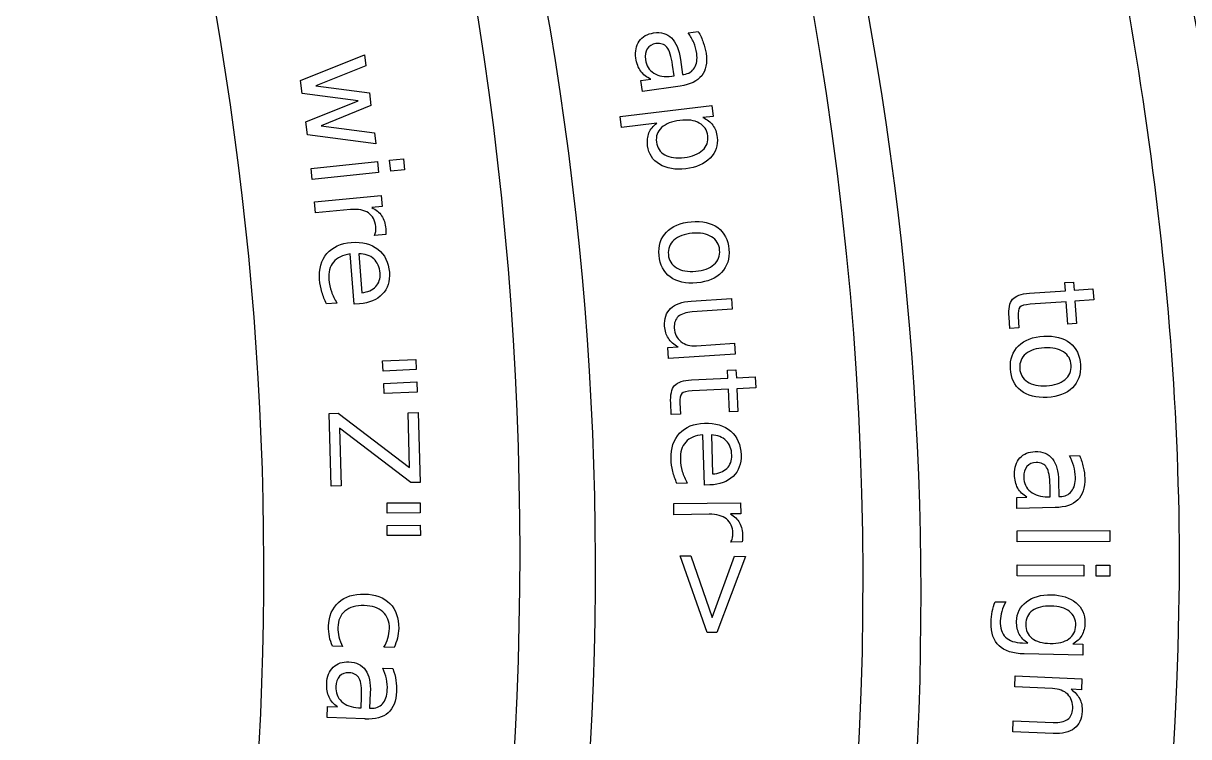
# Model space of a CAD drawing. Extents: x 2 to 268, y -2 to 104.
# Drawn here: x 116.78 to 143.72, y 51.51 to 68 of the extents above; entities that cross this region are included whole.
import ezdxf

# ---------------------------------------------------------------- set-up
doc = ezdxf.new("R2010")
doc.units = 0
doc.layers.add('all_text', color=7, linetype='CONTINUOUS')
doc.layers.add('original', color=7, linetype='CONTINUOUS')

msp = doc.modelspace()

# ---------------------------------------------------------------- linework, layer by layer
at = {"layer": 'all_text', "color": 7}
for points in [[(132.146079, 67.776586), (132.37794, 67.810098)], [(131.967292, 67.163032), (132.018146, 66.811148), (132.042674, 66.81487)], [(131.765733, 66.774709), (131.821633, 66.782794), (131.785634, 67.03234)], [(131.961592, 66.546766), (131.090069, 66.420885), (131.053853, 66.671835), (131.285715, 66.705346)], [(131.961634, 66.546994), (131.961592, 66.546766)], [(131.418778, 65.687717), (130.606256, 65.588575), (130.575357, 65.841629), (132.690121, 66.099665), (132.72102, 65.846611), (132.488486, 65.818241)], [(124.344348, 63.690657), (123.534949, 63.613843), (123.510898, 63.867639), (125.047396, 64.013455), (125.071447, 63.759668), (124.832745, 63.73703)], [(125.155575, 63.117135), (124.896951, 63.091164)], [(124.548159, 61.512444), (124.4245, 61.502903), (124.334901, 62.665276)], [(124.532053, 62.672177), (124.602864, 61.770966)], [(140.03221, 61.757358), (140.867908, 61.817393), (140.854601, 62.002954), (141.05116, 62.017086), (141.064467, 61.831525), (141.501558, 61.862893), (141.519777, 61.608651)], [(124.028389, 61.531793), (123.789318, 61.51338)], [(132.213513, 61.577629), (133.145771, 61.639543), (133.162553, 61.386538), (132.239921, 61.325271)], [(141.519777, 61.608651), (141.082686, 61.577283), (141.120073, 61.056342), (140.923524, 61.042209), (140.886136, 61.56314), (140.050438, 61.503095)], [(139.773721, 61.22072), (139.792351, 60.960949), (139.580673, 60.945707), (139.562043, 61.205488)], [(132.341424, 60.544799), (133.214555, 60.602782), (133.231337, 60.349777), (131.691333, 60.247504), (131.674552, 60.500509), (131.91105, 60.516253)], [(132.22581, 59.754606), (133.062679, 59.794963), (133.053692, 59.980778), (133.250519, 59.99029), (133.259506, 59.804465), (133.697212, 59.825586), (133.709552, 59.570941)], [(133.709552, 59.570941), (133.271846, 59.54982), (133.297079, 59.028154), (133.100251, 59.018642), (133.075019, 59.540308), (132.238149, 59.499951)], [(131.954835, 59.224131), (131.967438, 58.963984), (131.755462, 58.953764), (131.74286, 59.21391)], [(132.644562, 57.326401), (132.520592, 57.322584), (132.485029, 58.487863)], [(132.682263, 58.485647), (132.711236, 57.582112)], [(140.959858, 58.00174), (141.194068, 58.006689)], [(140.707691, 57.414542), (140.715298, 57.059087), (140.740069, 57.059791)], [(132.126234, 57.369828), (131.886575, 57.362561)], [(140.46044, 57.053748), (140.516972, 57.05479), (140.511566, 57.307049)], [(132.630921, 56.649577), (131.817949, 56.639511), (131.814787, 56.894436), (133.358075, 56.913593), (133.361238, 56.658668), (133.121484, 56.655712)], [(140.627019, 56.803657), (139.746651, 56.784906), (139.741211, 57.038408), (139.975421, 57.043357)], [(133.392761, 56.011321), (133.132502, 56.006685)], [(139.240854, 54.628961), (139.487485, 54.624047)], [(139.873264, 53.676137), (139.998642, 53.673572)], [(141.036054, 53.652359), (141.270249, 53.647095), (141.264975, 53.393594), (139.913566, 53.421569)], [(124.158234, 53.595318), (123.924029, 53.600582)], [(125.34858, 53.568453), (125.111618, 53.573862)], [(125.348443, 53.56852), (125.34858, 53.568453)], [(125.087307, 53.091052), (125.32135, 53.080789)], [(140.566731, 52.620968), (139.695248, 52.658629), (139.706593, 52.913315), (141.248567, 52.847023), (141.237222, 52.592338), (140.997676, 52.602889)], [(124.527858, 52.177309), (124.584308, 52.174871), (124.59518, 52.426848)], [(124.79818, 52.521463), (124.78257, 52.166273), (124.807348, 52.165205)], [(124.677994, 51.917065), (123.798251, 51.955159), (123.809523, 52.208456), (124.043557, 52.198194)], [(124.677962, 51.916846), (124.677994, 51.917065)], [(140.580958, 51.581668), (139.650253, 51.621432), (139.661526, 51.874739), (140.583982, 51.835408)], [(140.581395, 51.582176), (140.580958, 51.581668)]]:
    msp.add_lwpolyline(points, dxfattribs=at)
for points in [[(124.665931, 67.269493), (124.69781, 67.01794), (123.542725, 66.552274), (124.777228, 66.390443), (124.814753, 66.093783), (123.659679, 65.628116), (124.894171, 65.466286), (124.92605, 65.214733), (123.344163, 65.421516), (123.306638, 65.718176), (124.519968, 66.206495), (123.223072, 66.378505), (123.185547, 66.675176)], [(131.418757, 65.687698)], [(124.9653, 64.802143), (124.992243, 64.550027), (123.457597, 64.385859), (123.430655, 64.637985)], [(125.562715, 64.866064), (125.589657, 64.613948), (125.270393, 64.579811), (125.24345, 64.831926)], [(132.058105, 64.896682)], [(133.087955, 62.775146)], [(132.873821, 62.756227)], [(124.548229, 61.512441)], [(132.213454, 61.577662)], [(125.858504, 59.994345), (125.094535, 59.958379), (125.083566, 60.192384), (125.847536, 60.22835)], [(140.998567, 60.089506)], [(141.213227, 60.101087)], [(125.883006, 59.474019), (125.119046, 59.438053), (125.108078, 59.672057), (125.872048, 59.708024)], [(125.904724, 59.002997), (125.948077, 57.387143), (125.735937, 57.381437), (124.090698, 58.638636), (124.126441, 57.306549), (123.892263, 57.300297), (123.847205, 58.979517), (124.059354, 58.985222), (125.704583, 57.728024), (125.670546, 58.996744)], [(132.644542, 57.326402)], [(125.953183, 56.681298), (125.188388, 56.676217), (125.186846, 56.910479), (125.951641, 56.91556)], [(140.626943, 56.803741)], [(125.956626, 56.160404), (125.191831, 56.155323), (125.19029, 56.389585), (125.955084, 56.394665)], [(141.894063, 56.274509), (141.895494, 56.020947), (139.751303, 56.009069), (139.749872, 56.262631)], [(133.218985, 55.677938), (133.469772, 55.67551), (132.8119, 53.915157), (132.58314, 53.917132), (131.959505, 55.689901), (132.210291, 55.687472), (132.699506, 54.263286)], [(141.294977, 55.471923), (141.293905, 55.218361), (139.750524, 55.224944), (139.751596, 55.478506)], [(141.895798, 55.469375), (141.894726, 55.215823), (141.57365, 55.217229), (141.574721, 55.47078)], [(140.5167, 53.662834)]]:
    msp.add_lwpolyline(points, close=True, dxfattribs=at)
for points in [[(137.73778, 88.93464), (154.38977, 63.7517), (154.56983, 28.51236), (137.73778, 5.28397)], [(131.015014, 67.586581), (131.08995, 67.691156), (131.201065, 67.754084), (131.348361, 67.775364)], [(131.348361, 67.775364), (131.52021, 67.800204), (131.658054, 67.761637), (131.761893, 67.659663)], [(131.761893, 67.659663), (131.865858, 67.556801), (131.934325, 67.391257), (131.967292, 67.163032)], [(132.274665, 67.551498), (132.241792, 67.631221), (132.19893, 67.706251), (132.146079, 67.776586)], [(132.37794, 67.810098), (132.426669, 67.723389), (132.465909, 67.638091), (132.495659, 67.554206)], [(130.938061, 67.193971), (130.915481, 67.35036), (130.941132, 67.48123), (131.015014, 67.586581)], [(131.200791, 67.408745), (131.157513, 67.342152), (131.143143, 67.258392), (131.157681, 67.157466)], [(131.400952, 67.526761), (131.311842, 67.513874), (131.245122, 67.474535), (131.200791, 67.408745)], [(131.655206, 67.44374), (131.597535, 67.515237), (131.512784, 67.54291), (131.400952, 67.526761)], [(131.785634, 67.03234), (131.756339, 67.235105), (131.712863, 67.372238), (131.655206, 67.44374)], [(132.342847, 67.300986), (132.330265, 67.388271), (132.307537, 67.471775), (132.274665, 67.551498)], [(132.495659, 67.554206), (132.526318, 67.470453), (132.547548, 67.387662), (132.559348, 67.305832)], [(131.04884, 66.889726), (130.99284, 66.968898), (130.955913, 67.070313), (130.938061, 67.193971)], [(131.157681, 67.157466), (131.177761, 67.018351), (131.242949, 66.91406), (131.353245, 66.844592)], [(132.293455, 66.968045), (132.346225, 67.052706), (132.362689, 67.163686), (132.342847, 67.300986)], [(132.559348, 67.305832), (132.591228, 67.084881), (132.557779, 66.911577), (132.459, 66.785921)], [(131.285715, 66.705346), (131.184693, 66.749226), (131.105734, 66.810686), (131.04884, 66.889726)], [(131.353245, 66.844592), (131.464567, 66.774337), (131.602063, 66.751042), (131.765733, 66.774709)], [(132.042674, 66.81487), (132.158154, 66.831582), (132.241748, 66.882641), (132.293455, 66.968045)], [(132.459, 66.785921), (132.360195, 66.66026), (132.194406, 66.580618), (131.961634, 66.546994)], [(131.953628, 65.752984), (131.768504, 65.730375), (131.627668, 65.674783), (131.53112, 65.586208)], [(132.402468, 65.692511), (132.288365, 65.755436), (132.138751, 65.775593), (131.953628, 65.752984)], [(132.488486, 65.818241), (132.586127, 65.776474), (132.661731, 65.718137), (132.715298, 65.643231)], [(131.20907, 65.165106), (131.195388, 65.277275), (131.205467, 65.376611), (131.239308, 65.463112)], [(131.239308, 65.463112), (131.274174, 65.548818), (131.333991, 65.62368), (131.418757, 65.687698)], [(131.53112, 65.586208), (131.435597, 65.496805), (131.395959, 65.385533), (131.412206, 65.252394)], [(132.599536, 65.397262), (132.583282, 65.530402), (132.517592, 65.628818), (132.402468, 65.692511)], [(132.715298, 65.643231), (132.769877, 65.567524), (132.804014, 65.473586), (132.817709, 65.361415)], [(131.412206, 65.252394), (131.428461, 65.119254), (131.493637, 65.021235), (131.607735, 64.958338)], [(132.479083, 65.06465), (132.575626, 65.153246), (132.615777, 65.264117), (132.599536, 65.397262)], [(132.817709, 65.361415), (132.840404, 65.175386), (132.784954, 65.015448), (132.65136, 64.881603)], [(131.485908, 64.739373), (131.324044, 64.837165), (131.231765, 64.979076), (131.20907, 65.165106)], [(131.607735, 64.958338), (131.722865, 64.894625), (131.872988, 64.874073), (132.058105, 64.896682)], [(132.058105, 64.896672), (132.243229, 64.919282), (132.383555, 64.975274), (132.479083, 65.06465)], [(132.089995, 64.635415), (131.849248, 64.606041), (131.647886, 64.640694), (131.485908, 64.739373)], [(132.65136, 64.881603), (132.517871, 64.746851), (132.330749, 64.664789), (132.089995, 64.635415)], [(124.754375, 63.614694), (124.654801, 63.681864), (124.518125, 63.707185), (124.344348, 63.690657)], [(124.925553, 63.298722), (124.912002, 63.4414), (124.854942, 63.546724), (124.754375, 63.614694)], [(124.832745, 63.73703), (124.931066, 63.692824), (125.006669, 63.630325), (125.059553, 63.549533)], [(125.059553, 63.549533), (125.113336, 63.468821), (125.146009, 63.367645), (125.157572, 63.246007)], [(131.641925, 63.170147), (131.774586, 63.307312), (131.966744, 63.387028), (132.218401, 63.409294)], [(132.218401, 63.409294), (132.470977, 63.431639), (132.674147, 63.386898), (132.827912, 63.275071)], [(124.896951, 63.091164), (124.910736, 63.121084), (124.919667, 63.153294), (124.923745, 63.187794)], [(124.923745, 63.187794), (124.92885, 63.221507), (124.929452, 63.258483), (124.925553, 63.298722)], [(125.158536, 63.187977), (125.158758, 63.166736), (125.157771, 63.143122), (125.155575, 63.117135)], [(125.157572, 63.246007), (125.159331, 63.228624), (125.159653, 63.209281), (125.158536, 63.187977)], [(131.473687, 62.632324), (131.454202, 62.852866), (131.510282, 63.032141), (131.641925, 63.170147)], [(132.241967, 63.143006), (132.058024, 63.126744), (131.916416, 63.075017), (131.817143, 62.987827)], [(132.686177, 63.063348), (132.573974, 63.132716), (132.425904, 63.159268), (132.241967, 63.143006)], [(132.873821, 62.756227), (132.861826, 62.891667), (132.799278, 62.994041), (132.686177, 63.063348)], [(132.827912, 63.275071), (132.981763, 63.162331), (133.068444, 62.995689), (133.087955, 62.775146)], [(123.796686, 62.673545), (123.928562, 62.827448), (124.116324, 62.913789), (124.359975, 62.93257)], [(124.359975, 62.93257), (124.611871, 62.952013), (124.81678, 62.899624), (124.974702, 62.775402)], [(124.974702, 62.775402), (125.133609, 62.650361), (125.221958, 62.472426), (125.239748, 62.241599)], [(131.817143, 62.987827), (131.718869, 62.899816), (131.675766, 62.787635), (131.687833, 62.651283)], [(133.087955, 62.775146), (133.107354, 62.555523), (133.051238, 62.376708), (132.919608, 62.238701)], [(123.627358, 62.073084), (123.608446, 62.318564), (123.664889, 62.518717), (123.796686, 62.673545)], [(124.334901, 62.665276), (124.161712, 62.64084), (124.03292, 62.578391), (123.948527, 62.47793)], [(124.879896, 62.552488), (124.793713, 62.630613), (124.677765, 62.670509), (124.532053, 62.672177)], [(125.025596, 62.22233), (125.014697, 62.363394), (124.96613, 62.473447), (124.879896, 62.552488)], [(131.733611, 62.133777), (131.579761, 62.246517), (131.493119, 62.4127), (131.473687, 62.632324)], [(131.687833, 62.651283), (131.699742, 62.516762), (131.762251, 62.414847), (131.875358, 62.345539)], [(132.741518, 62.422193), (132.841623, 62.510362), (132.885724, 62.621706), (132.873821, 62.756227)], [(123.948527, 62.47793), (123.865115, 62.37659), (123.829862, 62.242111), (123.842767, 62.074492)], [(125.239748, 62.241599), (125.255736, 62.034592), (125.201475, 61.865937), (125.076965, 61.735635)], [(131.875358, 62.345539), (131.988474, 62.276258), (132.136544, 62.249705), (132.319568, 62.265882)], [(132.319568, 62.265882), (132.501674, 62.281973), (132.642323, 62.334077), (132.741518, 62.422193)], [(132.919608, 62.238701), (132.787939, 62.100703), (132.59582, 62.020531), (132.343251, 61.998185)], [(123.67988, 61.785511), (123.652413, 61.879217), (123.634906, 61.975075), (123.627358, 62.073084)], [(123.842767, 62.074492), (123.850229, 61.977395), (123.86939, 61.884425), (123.900249, 61.795581)], [(124.924984, 61.913282), (125.001633, 61.994749), (125.03517, 62.097765), (125.025596, 62.22233)], [(132.343251, 61.998185), (132.091594, 61.975926), (131.888381, 62.021123), (131.733611, 62.133777)], [(123.789318, 61.51338), (123.743846, 61.601094), (123.707367, 61.691804), (123.67988, 61.785511)], [(123.900249, 61.795581), (123.931127, 61.705816), (123.97384, 61.617886), (124.028389, 61.531793)], [(125.076965, 61.735635), (124.953465, 61.604492), (124.77722, 61.530094), (124.548229, 61.512441)], [(124.602864, 61.770966), (124.741035, 61.783485), (124.848409, 61.830924), (124.924984, 61.913282)], [(139.641609, 61.617388), (139.709596, 61.696879), (139.839797, 61.743535), (140.03221, 61.757358)], [(131.739962, 61.40811), (131.84387, 61.507081), (132.001701, 61.563598), (132.213454, 61.577662)], [(139.562043, 61.205488), (139.548039, 61.400662), (139.574561, 61.537962), (139.641609, 61.617388)], [(139.812181, 61.434871), (139.778913, 61.397494), (139.766092, 61.326111), (139.773721, 61.22072)], [(140.050438, 61.503095), (139.9249, 61.494053), (139.845481, 61.471311), (139.812181, 61.434871)], [(131.601714, 60.994278), (131.589957, 61.171196), (131.636039, 61.30914), (131.739962, 61.40811)], [(131.916955, 61.218197), (131.848302, 61.156572), (131.81774, 61.068918), (131.825267, 60.955235)], [(132.239921, 61.325271), (132.09417, 61.315619), (131.986514, 61.279928), (131.916955, 61.218197)], [(131.687803, 60.716872), (131.637534, 60.794556), (131.608837, 60.887025), (131.601714, 60.994278)], [(131.825267, 60.955235), (131.834331, 60.818647), (131.885028, 60.71383), (131.977358, 60.640784)], [(131.91105, 60.516253), (131.813471, 60.571436), (131.739055, 60.638309), (131.687803, 60.716872)], [(131.977358, 60.640784), (132.069734, 60.566815), (132.191089, 60.53482), (132.341424, 60.544799)], [(139.781542, 60.545295), (139.918821, 60.677845), (140.113594, 60.750945), (140.365861, 60.764595)], [(140.365861, 60.764595), (140.619051, 60.778296), (140.820574, 60.726635), (140.970428, 60.609612)], [(140.970428, 60.609612), (141.120335, 60.491678), (141.201268, 60.32217), (141.213227, 60.101087)], [(139.595027, 60.013547), (139.583048, 60.234631), (139.64522, 60.41188), (139.781542, 60.545295)], [(139.950436, 60.357128), (139.84921, 60.27253), (139.802291, 60.161887), (139.809681, 60.025199)], [(140.380311, 60.497682), (140.195924, 60.487719), (140.052632, 60.440867), (139.950436, 60.357128)], [(140.821534, 60.402861), (140.711773, 60.476045), (140.564699, 60.507653), (140.380311, 60.497682)], [(140.998567, 60.089506), (140.991195, 60.225271), (140.932184, 60.329723), (140.821534, 60.402861)], [(140.854924, 59.760182), (140.957985, 59.844878), (141.005866, 59.954652), (140.998567, 60.089506)], [(141.213227, 60.101087), (141.225121, 59.880923), (141.162923, 59.704133), (141.026634, 59.570716)], [(139.837748, 59.506399), (139.687841, 59.624333), (139.606934, 59.793382), (139.595027, 60.013547)], [(139.809681, 60.025199), (139.816967, 59.890346), (139.875955, 59.786353), (139.986646, 59.71322)], [(131.74286, 59.21391), (131.73341, 59.409366), (131.763135, 59.546008), (131.832036, 59.623835)], [(131.832036, 59.623835), (131.901874, 59.701707), (132.033132, 59.745297), (132.22581, 59.754606)], [(139.986646, 59.71322), (140.09733, 59.640087), (140.244408, 59.608479), (140.427878, 59.618398)], [(140.427878, 59.618398), (140.610425, 59.628257), (140.752773, 59.675519), (140.854924, 59.760182)], [(141.026634, 59.570716), (140.890324, 59.437293), (140.695574, 59.363735), (140.442383, 59.350041)], [(131.998352, 59.437315), (131.964257, 59.400716), (131.949751, 59.329655), (131.954835, 59.224131)], [(132.238149, 59.499951), (132.112431, 59.493856), (132.032499, 59.472977), (131.998352, 59.437315)], [(140.442383, 59.350041), (140.190118, 59.336424), (139.988573, 59.388544), (139.837748, 59.506399)], [(131.947704, 58.52114), (132.08658, 58.668761), (132.278147, 58.746295), (132.522405, 58.753741)], [(132.522405, 58.753741), (132.774929, 58.761469), (132.977187, 58.699626), (133.129177, 58.568211)], [(131.750694, 57.929189), (131.743163, 58.175287), (131.808833, 58.372604), (131.947704, 58.52114)], [(132.485029, 58.487863), (132.310893, 58.471487), (132.179344, 58.415081), (132.090382, 58.318645)], [(133.02418, 58.349937), (132.941714, 58.431979), (132.827742, 58.477216), (132.682263, 58.485647)], [(133.129177, 58.568211), (133.282111, 58.435932), (133.362107, 58.25409), (133.369165, 58.022683)], [(132.090382, 58.318645), (132.002359, 58.221292), (131.960911, 58.088596), (131.966037, 57.920557)], [(133.154394, 58.013371), (133.150055, 58.154785), (133.106651, 58.266974), (133.02418, 58.349937)], [(131.789885, 57.639481), (131.766753, 57.734368), (131.753689, 57.830938), (131.750694, 57.929189)], [(131.966037, 57.920557), (131.969013, 57.823215), (131.983827, 57.729454), (132.010477, 57.639276)], [(133.039624, 57.70932), (133.119966, 57.787136), (133.158223, 57.888486), (133.154394, 58.013371)], [(133.369165, 58.022683), (133.375513, 57.815153), (133.313479, 57.649199), (133.183064, 57.52482)], [(139.689899, 57.570713), (139.686562, 57.728691), (139.727974, 57.855461), (139.814133, 57.951023)], [(139.814133, 57.951023), (139.901253, 58.04568), (140.019211, 58.09459), (140.168008, 58.097753)], [(140.168008, 58.097753), (140.3416, 58.101473), (140.473715, 58.046394), (140.564353, 57.932514)], [(140.564353, 57.932514), (140.655004, 57.817739), (140.702783, 57.645082), (140.707691, 57.414542)], [(141.060043, 57.762659), (141.037162, 57.84579), (141.003768, 57.925484), (140.959858, 58.00174)], [(141.194068, 58.006689), (141.231838, 57.914686), (141.260396, 57.825242), (141.279742, 57.738357)], [(132.711236, 57.582112), (132.849838, 57.5882), (132.9593, 57.630603), (133.039624, 57.70932)], [(139.976956, 57.751918), (139.925904, 57.691107), (139.901444, 57.609725), (139.903578, 57.507774)], [(140.190002, 57.844665), (140.09999, 57.842707), (140.028974, 57.811791), (139.976956, 57.751918)], [(140.43225, 57.731282), (140.383732, 57.809274), (140.302983, 57.847069), (140.190002, 57.844665)], [(140.511566, 57.307049), (140.507213, 57.511871), (140.480775, 57.653282), (140.43225, 57.731282)], [(141.097246, 57.505699), (141.095191, 57.593881), (141.082791, 57.679534), (141.060043, 57.762659)], [(141.279742, 57.738357), (141.299957, 57.651493), (141.310936, 57.566729), (141.312679, 57.484065)], [(131.886575, 57.362561), (131.845214, 57.452295), (131.812985, 57.544602), (131.789885, 57.639481)], [(132.010477, 57.639276), (132.037146, 57.548182), (132.075732, 57.458366), (132.126234, 57.369828)], [(133.183064, 57.52482), (133.053617, 57.399543), (132.874109, 57.333404), (132.644542, 57.326402)], [(139.762788, 57.255236), (139.716861, 57.340637), (139.692565, 57.445796), (139.689899, 57.570713)], [(139.903578, 57.507774), (139.906561, 57.367245), (139.958552, 57.255785), (140.059552, 57.173392)], [(141.007643, 57.181264), (141.070324, 57.258863), (141.100191, 57.367008), (141.097246, 57.505699)], [(141.312679, 57.484065), (141.317404, 57.260871), (141.263084, 57.092934), (141.149718, 56.980253)], [(139.975421, 57.043357), (139.880507, 57.099201), (139.809629, 57.169827), (139.762788, 57.255236)], [(140.059552, 57.173392), (140.161486, 57.090103), (140.295115, 57.050222), (140.46044, 57.053748)], [(140.740069, 57.059791), (140.85672, 57.06229), (140.945911, 57.10278), (141.007643, 57.181264)], [(141.149718, 56.980253), (141.036339, 56.867579), (140.862081, 56.808741), (140.626943, 56.803741)], [(133.033316, 56.540168), (132.939591, 56.615262), (132.805459, 56.651732), (132.630921, 56.649577)], [(133.121484, 56.655712), (133.215838, 56.603569), (133.286053, 56.535073), (133.332129, 56.450226)], [(133.177967, 56.211196), (133.176199, 56.354505), (133.127982, 56.464162), (133.033316, 56.540168)], [(133.332129, 56.450226), (133.379152, 56.365362), (133.4034, 56.261841), (133.404875, 56.139663)], [(133.132502, 56.006685), (133.148691, 56.035344), (133.160248, 56.066715), (133.167175, 56.1008)], [(133.167175, 56.1008), (133.174922, 56.133973), (133.178519, 56.170772), (133.177967, 56.211196)], [(133.40146, 56.081762), (133.399884, 56.060616), (133.396985, 56.037135), (133.392761, 56.011321)], [(133.404875, 56.139663), (133.405296, 56.122217), (133.404157, 56.102917), (133.40146, 56.081762)], [(124.066703, 54.613243), (124.215817, 54.746803), (124.414365, 54.810792), (124.662346, 54.805213)], [(124.662346, 54.805213), (124.914009, 54.799568), (125.110387, 54.726226), (125.251479, 54.585189)], [(139.962947, 54.626727), (140.109517, 54.739511), (140.301748, 54.793471), (140.53964, 54.788607)], [(140.53964, 54.788607), (140.778451, 54.783702), (140.968775, 54.72192), (141.110612, 54.603261)], [(123.835178, 54.064338), (123.840413, 54.296709), (123.917588, 54.479678), (124.066703, 54.613243)], [(124.656391, 54.537948), (124.468123, 54.542474), (124.320607, 54.500307), (124.213843, 54.411446)], [(125.091423, 54.3917), (124.989684, 54.484959), (124.844673, 54.533709), (124.656391, 54.537948)], [(125.251479, 54.585189), (125.392557, 54.443257), (125.460386, 54.251975), (125.454965, 54.011342)], [(139.175488, 54.400119), (139.189961, 54.478843), (139.21175, 54.555123), (139.240854, 54.628961)], [(139.487485, 54.624047), (139.445577, 54.550473), (139.41422, 54.477601), (139.393415, 54.405431)], [(139.73729, 54.173736), (139.741198, 54.362944), (139.816417, 54.513941), (139.962947, 54.626727)], [(140.106331, 54.422423), (140.003735, 54.348251), (139.951048, 54.243194), (139.94827, 54.107253)], [(140.534365, 54.526684), (140.351574, 54.530256), (140.208896, 54.495502), (140.106331, 54.422423)], [(140.959158, 54.404985), (140.859658, 54.482372), (140.71806, 54.522938), (140.534365, 54.526684)], [(141.110612, 54.603261), (141.252449, 54.484581), (141.321433, 54.330637), (141.317565, 54.141426)], [(124.213843, 54.411446), (124.108008, 54.322857), (124.05324, 54.19636), (124.049537, 54.031955)], [(125.239867, 54.005161), (125.243809, 54.169554), (125.194328, 54.2984), (125.091423, 54.3917)], [(139.331603, 53.608523), (139.205399, 53.727798), (139.144757, 53.907759), (139.149679, 54.148404)], [(139.149679, 54.148404), (139.151677, 54.237495), (139.16028, 54.3214), (139.175488, 54.400119)], [(139.359891, 54.184212), (139.356519, 54.01796), (139.397601, 53.892612), (139.483139, 53.808166)], [(139.393415, 54.405431), (139.372609, 54.333267), (139.361435, 54.259528), (139.359891, 54.184212)], [(139.798844, 53.8789), (139.755511, 53.961561), (139.734993, 54.05984), (139.73729, 54.173736)], [(141.104198, 54.083634), (141.10665, 54.219585), (141.058303, 54.326702), (140.959158, 54.404985)], [(123.854558, 53.822692), (123.839698, 53.898374), (123.833238, 53.978922), (123.835178, 54.064338)], [(124.049537, 54.031955), (124.04769, 53.958491), (124.055692, 53.885716), (124.073544, 53.813629)], [(125.204662, 53.788166), (125.226484, 53.859355), (125.238219, 53.931687), (125.239867, 54.005161)], [(125.454965, 54.011342), (125.453543, 53.933256), (125.443549, 53.857208), (125.424984, 53.783199)], [(139.998642, 53.673572), (139.908784, 53.727816), (139.842185, 53.796259), (139.798844, 53.8789)], [(139.94827, 54.107253), (139.94577, 53.970383), (139.994117, 53.863266), (140.09331, 53.785902)], [(140.946137, 53.768464), (141.048711, 53.841716), (141.101398, 53.946773), (141.104198, 54.083634)], [(141.317565, 54.141426), (141.314935, 54.027548), (141.29044, 53.930186), (141.244078, 53.849342)], [(123.924029, 53.600582), (123.892526, 53.672049), (123.869369, 53.746086), (123.854558, 53.822692)], [(124.073544, 53.813629), (124.092081, 53.740619), (124.120311, 53.667848), (124.158234, 53.595318)], [(125.111618, 53.573862), (125.15271, 53.644608), (125.183725, 53.716043), (125.204662, 53.788166)], [(125.424984, 53.783199), (125.407685, 53.709156), (125.382171, 53.637596), (125.348443, 53.56852)], [(139.913566, 53.421569), (139.65088, 53.426924), (139.456892, 53.489242), (139.331603, 53.608523)], [(139.483139, 53.808166), (139.56779, 53.723733), (139.697831, 53.679724), (139.873264, 53.676137)], [(140.09331, 53.785902), (140.192788, 53.707595), (140.333918, 53.666572), (140.5167, 53.662834)], [(140.516701, 53.662844), (140.700403, 53.659225), (140.843548, 53.694432), (140.946137, 53.768464)], [(141.244078, 53.849342), (141.197384, 53.768515), (141.128043, 53.702854), (141.036054, 53.652359)], [(123.792557, 52.742827), (123.799495, 52.900694), (123.848981, 53.024537), (123.941015, 53.114357)], [(123.941015, 53.114357), (124.034052, 53.203209), (124.154915, 53.244427), (124.303603, 53.23801)], [(124.303603, 53.23801), (124.477062, 53.230254), (124.605356, 53.16678), (124.688485, 53.047585)], [(125.171899, 52.846019), (125.154427, 52.930456), (125.12623, 53.012134), (125.087307, 53.091052)], [(125.32135, 53.080789), (125.353128, 52.986544), (125.375858, 52.895446), (125.389541, 52.807496)], [(124.090312, 52.905176), (124.035432, 52.84777), (124.00579, 52.768132), (124.001386, 52.666263)], [(124.308889, 52.984045), (124.218951, 52.988091), (124.146092, 52.961801), (124.090312, 52.905176)], [(124.543332, 52.855299), (124.49991, 52.936255), (124.421762, 52.979171), (124.308889, 52.984045)], [(124.59518, 52.426848), (124.603904, 52.631532), (124.586622, 52.774349), (124.543332, 52.855299)], [(124.688485, 53.047585), (124.771566, 52.927219), (124.808131, 52.751845), (124.79818, 52.521463)], [(125.192481, 52.587197), (125.196431, 52.675305), (125.18957, 52.761579), (125.171899, 52.846019)], [(125.389541, 52.807496), (125.404156, 52.71951), (125.409666, 52.634215), (125.406071, 52.55161)], [(123.845007, 52.423324), (123.8047, 52.511501), (123.787217, 52.618002), (123.792557, 52.742827)], [(124.001386, 52.666263), (123.995361, 52.525825), (124.040069, 52.411249), (124.135511, 52.322532)], [(125.082187, 52.269204), (125.149722, 52.34261), (125.186486, 52.448608), (125.192481, 52.587197)], [(125.406071, 52.55161), (125.396385, 52.328578), (125.331368, 52.164486), (125.21102, 52.059333)], [(140.918214, 52.487229), (140.834413, 52.569915), (140.717252, 52.614494), (140.566731, 52.620968)], [(140.997676, 52.602889), (141.087775, 52.538352), (141.154014, 52.46424), (141.196392, 52.380554)], [(124.043557, 52.198194), (123.952436, 52.260048), (123.886253, 52.335091), (123.845007, 52.423324)], [(124.135511, 52.322532), (124.231869, 52.232853), (124.362652, 52.184445), (124.527858, 52.177309)], [(124.807348, 52.165205), (124.923931, 52.16043), (125.015544, 52.195096), (125.082187, 52.269204)], [(141.035097, 52.158061), (141.040929, 52.294823), (141.001968, 52.404546), (140.918214, 52.487229)], [(141.196392, 52.380554), (141.238757, 52.295974), (141.257626, 52.199988), (141.253, 52.092597)], [(125.21102, 52.059333), (125.090612, 51.954191), (124.912926, 51.906695), (124.677962, 51.916846)], [(140.915316, 51.906665), (140.990272, 51.960416), (141.030199, 52.044214), (141.035097, 52.158061)], [(141.253, 52.092597), (141.245052, 51.91547), (141.184219, 51.783833), (141.070501, 51.697687)], [(140.583982, 51.835408), (140.729912, 51.829095), (140.840356, 51.852847), (140.915316, 51.906665)], [(141.070501, 51.697687), (140.95737, 51.611516), (140.794334, 51.573012), (140.581395, 51.582176)]]:
    msp.add_open_spline(points, degree=3, dxfattribs=at)
at = {"layer": 'original', "color": 7}
for points in [[(135.27138, 91.89797), (144.57117, 75.59735), (147.503, 55.23387), (143.11226, 37.17993)], [(116.77849, 83.76997), (122.44692, 69.85695), (123.88117, 54.14663), (120.59611, 39.48931)], [(124.36039, 83.60064), (130.30229, 69.73326), (131.58499, 53.26059), (128.02137, 38.64264)], [(132.46129, 82.07664), (137.60733, 68.4321), (138.97301, 53.60239), (135.89029, 39.31997)], [(128.16107, 20.86264), (137.17638, 39.79919), (138.68102, 59.55084), (132.26581, 79.35475)], [(122.3504, 25.26531), (128.91545, 41.42259), (130.13127, 60.02114), (125.38824, 76.82731)], [(143.49082, 54.39064), (143.62629, 61.42602), (142.50953, 68.47469), (140.87039, 75.30331)], [(126.22305, 5.11464), (137.10103, 19.44363), (143.14369, 36.40168), (143.49082, 54.39064)]]:
    msp.add_open_spline(points, degree=3, dxfattribs=at)

doc.saveas('drawing.dxf')
